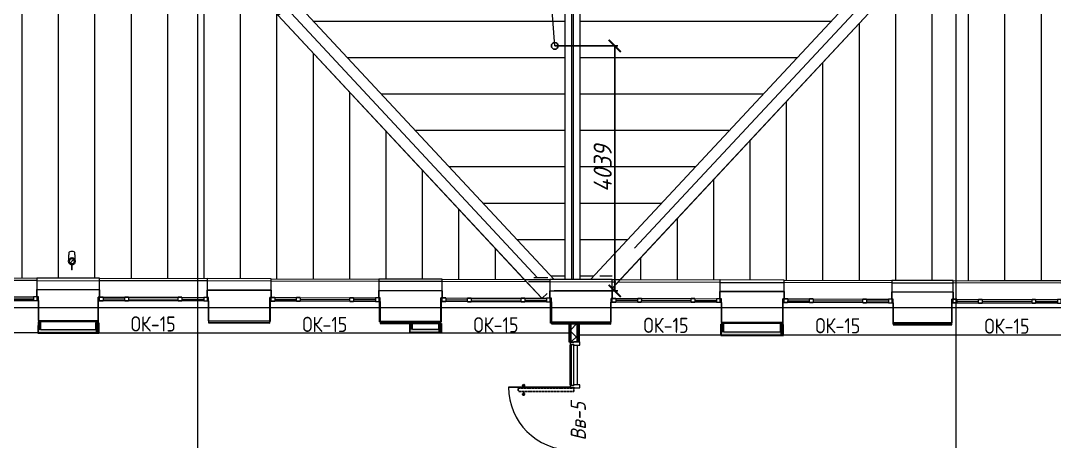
# Model space of a CAD drawing. Header units: millimetres. Extents: x -10178924 to 11692288, y -947381 to 58396.
# Drawn here: x 15131 to 32170, y -165853 to -158919 of the extents above; entities that cross this region are included whole.
import ezdxf
from ezdxf import colors
from ezdxf.entities.mleader import LeaderData, LeaderLine
from ezdxf.math import Vec2, Vec3

# ---------------------------------------------------------------- set-up
doc = ezdxf.new("R2010")
doc.units = ezdxf.units.MM
doc.linetypes.add('ADSK_Линия сетки', pattern=[25, 20, -2.5, 0, -2.5])
doc.linetypes.add('ADSK_Штриховая_ш3 п1_5', pattern=[4.5, 3, -1.5])
for name, color, linetype, lineweight in [('!К1', 32, 'Continuous', 30), ('_ Окна', 7, 'Continuous', 9), ('Витраж', 7, 'Continuous', 9), ('Выноски ВК', 7, 'Continuous', 0), ('Двери', 7, 'Continuous', 9), ('Крыша', 7, 'Continuous', 9), ('Крыша штриховка', 7, 'Continuous', 9), ('Марки', 7, 'Continuous', 20), ('Марки окон', 7, 'Continuous', 20), ('Обобщенные модели', 7, 'Continuous', 18), ('Ограждение', 7, 'Continuous', 9), ('Окна', 7, 'Continuous', 9), ('Оси', 253, 'Continuous', 9), ('Панели витража', 7, 'Continuous', 9), ('Перекрытие', 7, 'Continuous', 18), ('Стены внутренние', 7, 'Continuous', 18), ('Стены наружные', 7, 'Continuous', 18), ('Стены несущие', 7, 'Continuous', 30), ('Стены отделка', 7, 'Continuous', 30), ('Стены штриховка', 7, 'Continuous', 9), ('ШТРИХОВКА', 252, 'Continuous', 15)]:
    doc.layers.add(name, color=color, linetype=linetype, lineweight=lineweight)
doc.layers.add('Линии', color=7, linetype='Continuous', lineweight=9, true_color=0x00a600)
doc.styles.add('GOST Common_2', font='GOST_Common.ttf', dxfattribs={"width": 0.9, "height": 250})
doc.styles.add('GOST Common_B_I', font='', dxfattribs={"width": 0.9, "height": 250})
doc.styles.add('ISOCPEUR', font='isocpeui.ttf', dxfattribs={"width": 0.9})
doc.styles.add('PDF ISOCPEUR', font='isocpeur.ttf')
doc.styles.get('GOST Common_B_I').set_extended_font_data('GOST Common', italic=True, bold=True)
doc.dimstyles.new('ISOCPEUR М1_1', dxfattribs={"dimscale": 0, "dimtxt": 300, "dimasz": 200, "dimexe": 50, "dimexo": 0, "dimgap": 50, "dimtad": 1, "dimtoh": 1, "dimdec": 0, "dimzin": 0, "dimdsep": 46, "dimtxsty": 'ISOCPEUR', "dimblk": 'ARCHTICK', "dimcen": 0.09, "dimclrd": 256, "dimadec": 0, "dimazin": 0, "dimtfac": 1, "dimtdec": 0, "dimtofl": 0, "dimtmove": 0, "dimatfit": 3, "dimfxl": 10, "dimtolj": 1, "dimtzin": 0, "dimarcsym": 0})

# ---------------------------------------------------------------- blocks, each defined once
blk = doc.blocks.new('Системная панель - Стекло - 40мм-6453783-План 2-го этажа')
at = {"layer": 'Панели витража', "lineweight": 18}
for p, q in [((337.5, 40), (-337.5, 40)), ((-337.5, 40), (-337.5, 0)), ((-337.5, 0), (337.5, 0)), ((337.5, 0), (337.5, 40))]:
    blk.add_line(p, q, dxfattribs=at)
blk = doc.blocks.new('AC_ДверьВитражная_Двупольная_Алюминиевая - Остекленные-6453785-План 2-го этажа')
at = {"layer": 'Двери', "lineweight": 30}
for p, q in [((947.5, 0), (947.5, -860)), ((-947.5, 0), (-947.5, -1035))]:
    blk.add_line(p, q, dxfattribs=at)
at = {"layer": 'Двери'}
for centre, radius, start, end in [((-947.5, 0), 1035, 270, 0), ((947.5, 0), 860, 180, 270)]:
    blk.add_arc(centre, radius, start, end, dxfattribs=at)
blk = doc.blocks.new('Прямоугольный импост - Импост структурный с накладкой - 160мм-6453677-План 2-го этажа')
at = {"layer": 'Витраж', "lineweight": 18}
for p, q in [((-25, 0), (-25, 17)), ((-25, 17), (25, 17)), ((-15, 0), (-25, 0)), ((-15, -40), (-15, 0)), ((25, 0), (15, 0)), ((15, 0), (15, -40)), ((25, 17), (25, 0)), ((-25, -140), (-25, -40)), ((-25, -40), (-15, -40)), ((25, -140), (-25, -140)), ((15, -40), (25, -40)), ((25, -40), (25, -140))]:
    blk.add_line(p, q, dxfattribs=at)
blk = doc.blocks.new('Прямоугольный импост - Импост структурный с накладкой - 100мм-5579251-План 2-го этажа')
at = {"layer": 'Витраж'}
for p, q in [((24191, 11672), (24191, 12327)), ((24308, 11672), (24308, 12327))]:
    blk.add_line(p, q, dxfattribs=at)
blk = doc.blocks.new('Прямоугольный импост - Импост структурный с накладкой - 160мм-6453803-План 2-го этажа')
at = {"layer": 'Витраж', "lineweight": 18}
for p, q in [((0, 17), (-50, 17)), ((-50, 17), (-50, 0)), ((-50, 0), (-40, 0)), ((-40, 0), (-40, -40)), ((-10, -40), (-10, 0)), ((-10, 0), (0, 0)), ((0, 0), (0, 17)), ((-40, -40), (-50, -40)), ((-50, -40), (-50, -140)), ((-50, -140), (0, -140)), ((0, -40), (-10, -40)), ((0, -140), (0, -40))]:
    blk.add_line(p, q, dxfattribs=at)
blk = doc.blocks.new('окно трехпол с фрамугой - 1800 и 1820х2300_h___нов_ ок15-2116660-План 2-го этажа')
at = {"layer": '_ Окна', "lineweight": 18}
for p, q in [((-910, 75), (-910, 135)), ((-910, 135), (-830, 135)), ((-830, 75), (-910, 75)), ((-830, 135), (-830, 75)), ((-470, 75), (-470, 135)), ((-470, 135), (-410, 135)), ((-410, 75), (-470, 75)), ((-410, 135), (-410, 75)), ((410, 75), (410, 135)), ((410, 135), (470, 135)), ((470, 75), (410, 75)), ((470, 135), (470, 75)), ((830, 135), (830, 75)), ((910, 135), (830, 135)), ((830, 75), (910, 75)), ((910, 75), (910, 135))]:
    blk.add_line(p, q, dxfattribs=at)
at = {"layer": '_ Окна'}
for p, q in [((-890, 75), (-890, 135)), ((-830, 105), (-470, 105)), ((-410, 105), (410, 105)), ((470, 105), (830, 105)), ((890, 75), (890, 135))]:
    blk.add_line(p, q, dxfattribs=at)
at = {"layer": 'Окна'}
for p, q in [((-910, 135), (-910, 75)), ((-830, 135), (-910, 135)), ((-910, 75), (-830, 75)), ((-830, 135), (-470, 135)), ((-470, 75), (-830, 75)), ((-410, 135), (-470, 135)), ((-470, 75), (-410, 75)), ((-410, 135), (410, 135)), ((410, 75), (-410, 75)), ((470, 135), (410, 135)), ((410, 75), (470, 75)), ((470, 135), (830, 135)), ((830, 75), (470, 75)), ((910, 135), (830, 135)), ((830, 75), (910, 75)), ((910, 75), (910, 135))]:
    blk.add_line(p, q, dxfattribs=at)
blk = doc.blocks.new('Водосток - Тип 1 _карниз больше 490мм_-V27-План 2-го этажа')
at = {"layer": 'Обобщенные модели', "lineweight": 9}
h = blk.add_hatch(dxfattribs=at)
h.set_pattern_fill('FP_24', color=256, style=0, pattern_type=2)
h.set_pattern_definition([(45, (-15850, -13548.13), (-106.066, 106.066), [])])
h.paths.add_polyline_path([(125, 110), (138, 112), (150, 117), (160, 125), (168, 135), (173, 147), (175, 160), (173, 173), (168, 185), (160, 195), (150, 203), (138, 208), (125, 210), (112, 208), (100, 203), (90, 195), (82, 185), (77, 173), (75, 160), (77, 147), (82, 135), (90, 125), (103, 116), (112, 112)])
at = {"layer": 'Обобщенные модели'}
for p, q in [((75, 306), (75, 264)), ((175, 264), (175, 306)), ((120, 109), (120, 19)), ((130, 19), (120, 19)), ((130, 19), (130, 109))]:
    blk.add_line(p, q, dxfattribs=at)
at = {"layer": 'Обобщенные модели', "flags": 128}
for points in [[(75, 173), (75, 174), (75, 177), (75, 180), (75, 183), (75, 186), (75, 190), (75, 193), (75, 197), (75, 201), (75, 205), (75, 210), (75, 214), (75, 219), (75, 224), (75, 229), (75, 234), (75, 239), (75, 245), (75, 250), (75, 256), (75, 261), (75, 264)], [(175, 264), (175, 258), (175, 252), (175, 247), (175, 242), (175, 236), (175, 231), (175, 226), (175, 221), (175, 216), (175, 212), (175, 207), (175, 203), (175, 199), (175, 195), (175, 191), (175, 188), (175, 184), (175, 181), (175, 178), (175, 175), (175, 173)]]:
    blk.add_lwpolyline(points, dxfattribs=at)
at = {"layer": 'Обобщенные модели'}
for radius, start, end in [(52, 90, 270), (50, 167.1429, 168.9964), (50, 139.417, 143.7992), (50, 113.3059, 116.6617), (52, 270, 90), (50, 64.2857, 66.6941), (50, 36.2008, 40.583), (50, 11.0036, 12.8571), (50, 191.0036, 192.8571), (50, 216.2008, 220.583), (50, 243.3383, 246.6941), (50, 293.3059, 295.7143), (50, 319.417, 323.7992), (50, 347.1429, 348.9964)]:
    blk.add_arc((125, 160), radius, start, end, dxfattribs=at)
at = {"layer": 'Обобщенные модели', "lineweight": 40}
for start, end in [(90, 270), (270, 90)]:
    blk.add_arc((125, 160), 50, start, end, dxfattribs=at)
at = {"layer": 'Обобщенные модели'}
for start_param, end_param in [(4.712389, 6.283185), (3.141593, 4.712389)]:
    blk.add_ellipse((125, 306), major_axis=(-50, 0), ratio=0.309017, start_param=start_param, end_param=end_param, dxfattribs=at)
blk = doc.blocks.new('Ограждение - Ограждение-2966801-План 2-го этажа')
at = {"layer": 'Ограждение'}
for p, q in [((24101, 17874), (24101, 13407)), ((24209, 17874), (24209, 13407)), ((24243, 13407), (24243, 17874)), ((24351, 17874), (24351, 13406))]:
    blk.add_line(p, q, dxfattribs=at)
blk = doc.blocks.new('Ограждение - Ограждение-2968875-План 2-го этажа')
at = {"layer": 'Ограждение'}
for p, q in [((17554, 20941), (17707, 21039)), ((17707, 21039), (17708, 21040)), ((18508, 19786), (17707, 21039)), ((17708, 21040), (18498, 19803)), ((17401, 20844), (17402, 20844)), ((17401, 20844), (18859, 18563)), ((17402, 20844), (17554, 20941)), ((17402, 20844), (18866, 18555)), ((17554, 20941), (18307, 19763)), ((19288, 17892), (19368, 17766)), ((19290, 17892), (19369, 17767)), ((19503, 17892), (19508, 17884)), ((19531, 17884), (19540, 17892)), ((19752, 17884), (19745, 17892)), ((19747, 17892), (19754, 17884)), ((19368, 17766), (19422, 17804)), ((19369, 17767), (19368, 17766)), ((19368, 17765), (19369, 17766)), ((19368, 17765), (23430, 13409)), ((19369, 17766), (19516, 17872)), ((19516, 17872), (19369, 17767)), ((19369, 17766), (23721, 13098)), ((19514, 17874), (19516, 17872)), ((19516, 17872), (19519, 17874)), ((19516, 17872), (23651, 13437)), ((23927, 13407), (19761, 17874)), ((19763, 17874), (23928, 13407)), ((23430, 13408), (23720, 13098)), ((23810, 13175), (23728, 13098))]:
    blk.add_line(p, q, dxfattribs=at)
blk = doc.blocks.new('Ограждение - Ограждение-2969153-План 2-го этажа')
at = {"layer": 'Ограждение'}
for p, q in [((29789, 18987), (31300, 21014)), ((30914, 20801), (31154, 21123)), ((31155, 21122), (30916, 20801)), ((31154, 21123), (31155, 21122)), ((31155, 21122), (31300, 21014)), ((31300, 21014), (31445, 20906)), ((29183, 17874), (31445, 20906)), ((29184, 17873), (31446, 20906)), ((31445, 20906), (31446, 20906)), ((30862, 20729), (30355, 20050)), ((30363, 20063), (30862, 20731)), ((28698, 17884), (28705, 17892)), ((28707, 17892), (28700, 17884)), ((28948, 17884), (28955, 17892)), ((29087, 17947), (29183, 17873)), ((29183, 17874), (29088, 17947)), ((24522, 13406), (28689, 17874)), ((28691, 17874), (24524, 13406)), ((24883, 13262), (29183, 17873)), ((24883, 13259), (29184, 17872)), ((25252, 13922), (28939, 17874)), ((29172, 17882), (29184, 17873)), ((29184, 17873), (29183, 17874)), ((29183, 17873), (29184, 17872))]:
    blk.add_line(p, q, dxfattribs=at)
blk = doc.blocks.new('2 этаж')
at = {"layer": 'Крыша штриховка'}
h = blk.add_hatch(dxfattribs=at)
h.set_pattern_fill('FP_9', color=256, style=0, pattern_type=2)
h.set_pattern_definition([(270, (156.05, -140285.14), (600, 4e-14), [])])
h.paths.add_polyline_path([(32637, -109697), (37875, -109697), (37875, -109554), (37850, -109554), (37764, -102215), (37764, -102165), (37875, -102165), (37875, -102145), (31398, -102145), (31446, -102180), (30009, -104107), (30110, -104107), (30089, -104167), (29964, -104167), (29183, -105213), (29184, -105214), (25018, -109681), (30950, -109697), (32278, -109697)])
h.paths.add_polyline_path([(10875, -109684), (10875, -109684), (10841, -109684)])
h.paths.add_polyline_path([(23415, -109677), (23396, -109649), (23403, -109649), (19368, -105320), (19370, -105319), (19368, -105320), (19288, -105194), (18890, -105194), (18418, -103833), (17401, -102242), (17554, -102145), (10815, -102145), (10815, -102203), (10925, -102203), (10925, -109623), (10875, -109623), (10875, -109644), (23215, -109677)])
h.paths.add_polyline_path([(32738, -109519), (32735, -109519), (32735, -109428), (32718, -109425), (32699, -109409), (32689, -109389), (32690, -109232), (32693, -109227), (32697, -109224), (32708, -109220), (32723, -109217), (32740, -109216), (32765, -109218), (32778, -109222), (32786, -109226), (32788, -109228), (32790, -109232), (32790, -109391), (32779, -109411), (32761, -109425), (32745, -109430), (32744, -109519), (32739, -109519)])
h.paths.add_polyline_path([(15975, -109519), (15970, -109519), (15969, -109428), (15952, -109425), (15934, -109409), (15924, -109389), (15925, -109232), (15928, -109227), (15932, -109224), (15943, -109220), (15958, -109217), (15975, -109216), (16000, -109218), (16013, -109222), (16021, -109226), (16023, -109228), (16025, -109232), (16025, -109391), (16014, -109411), (15996, -109425), (15980, -109430), (15979, -109519), (15976, -109519)])
h = blk.add_hatch(dxfattribs=at)
h.set_pattern_fill('FP_17', color=256, style=0, pattern_type=2)
h.set_pattern_definition([(0, (-6205.5, -140925.8), (0, 600), [])])
h.paths.add_polyline_path([(24101, -109679), (24101, -105211), (19763, -105211), (23928, -109678), (24001, -109679)])
h.paths.add_polyline_path([(23856, -109678), (23819, -109649), (23591, -109650), (23614, -109678), (23799, -109678)])
h.paths.add_polyline_path([(23430, -109677), (23403, -109649), (23396, -109650), (23415, -109677)])
h = blk.add_hatch(dxfattribs=at)
h.set_pattern_fill('FP_18', color=256, style=0, pattern_type=2)
h.set_pattern_definition([(180, (-5840.74, -140925.8), (-7e-14, -600), [])])
h.paths.add_polyline_path([(24832, -109681), (25252, -109164), (24604, -109680), (24786, -109681)])
h.paths.add_polyline_path([(24522, -109680), (28689, -105211), (24351, -105211), (24351, -109680), (24453, -109680)])
at = {"layer": 'Стены внутренние'}
for points in [[(15424, -110510), (15464, -110510), (15464, -110388), (15424, -110388)], [(16407, -110550), (16407, -110391), (16367, -110391), (16367, -110550)], [(21552, -110506), (21592, -110506), (21592, -110393), (21552, -110393)], [(22057, -110546), (22057, -110393), (22017, -110393), (22017, -110546)], [(26682, -110549), (26722, -110549), (26722, -110408), (26682, -110408)], [(27692, -110589), (27692, -110408), (27652, -110408), (27652, -110589)], [(15887, -110550), (16367, -110550), (16367, -110510), (15424, -110510), (15424, -110550)], [(22017, -110546), (22017, -110506), (21552, -110506), (21552, -110546), (21645, -110546)], [(27403, -110589), (27652, -110589), (27652, -110549), (26682, -110549), (26682, -110589)]]:
    blk.add_hatch(color=256, dxfattribs=at).paths.add_polyline_path(points)
at = {"layer": 'Стены внутренние', "lineweight": 9}
h = blk.add_hatch(dxfattribs=at)
h.set_pattern_fill('FP_4', color=256, style=0, pattern_type=2)
h.set_pattern_definition([(45, (0, -123085.82), (-106.066, 106.066), []), (135, (0, -123085.82), (-106.066, -106.066), [])])
h.paths.add_polyline_path([(24262, -110709), (24303, -110709), (24303, -110409), (24203, -110409), (24203, -110709)])
at = {"layer": 'Крыша'}
for p, q in [((23403, -109649), (23396, -109649)), ((23819, -109649), (23591, -109649)), ((23799, -109678), (23856, -109678)), ((30950, -109697), (37875, -109697))]:
    blk.add_line(p, q, dxfattribs=at)
at = {"layer": 'Линии', "color": 7, "linetype": 'ADSK_Штриховая_ш3 п1_5', "lineweight": 30}
for p, q in [((23427, -111473), (23422, -111428)), ((23335, -111526), (23334, -111473)), ((23334, -111473), (24248, -111473)), ((24248, -111526), (23335, -111526)), ((23427, -111525), (23422, -111570)), ((24248, -111473), (24248, -111526))]:
    blk.add_line(p, q, dxfattribs=at)
for centre in [(23422, -111428), (23422, -111570)]:
    blk.add_circle(centre, 17, dxfattribs=at)
at = {"layer": 'Оси', "color": 252, "linetype": 'ADSK_Линия сетки'}
for p, q in [((18050, -128115), (18050, -101978)), ((30550, -128115), (30550, -101978)), ((-10115, -110141), (56005, -110141))]:
    blk.add_line(p, q, dxfattribs=at)
at = {"layer": 'Перекрытие'}
for p, q in [((15424, -110031), (13605, -110031)), ((16409, -110048), (16409, -110391)), ((17404, -110031), (16410, -110031)), ((18229, -110051), (18229, -110033)), ((19245, -110036), (19245, -110371)), ((21045, -110376), (21045, -110041)), ((22065, -110044), (22065, -110376)), ((23865, -110398), (23865, -110048)), ((27697, -110058), (27697, -110420)), ((29512, -110410), (29512, -110063)), ((32062, -110070), (30482, -110070)), ((15425, -110388), (15425, -110376)), ((16408, -110389), (16408, -110391)), ((19245, -110371), (19238, -110371)), ((21058, -110376), (21045, -110376)), ((22065, -110376), (22059, -110376)), ((23879, -110398), (23865, -110398)), ((26683, -110408), (26683, -110406)), ((29514, -110410), (29512, -110410)), ((13609, -110550), (15413, -110550)), ((16419, -110556), (21540, -110556)), ((22069, -110556), (24166, -110556)), ((24340, -110589), (26670, -110589)), ((27704, -110589), (32290, -110589))]:
    blk.add_line(p, q, dxfattribs=at)
at = {"layer": 'Стены внутренние'}
blk.add_line((27697, -110408), (27694, -110408), dxfattribs=at)
at = {"layer": 'Стены наружные'}
for p, q in [((13625, -109651), (15400, -109656)), ((15400, -109696), (13625, -109691)), ((16430, -109659), (18205, -109663)), ((18205, -109703), (16430, -109699)), ((19259, -109666), (21034, -109671)), ((21034, -109711), (19259, -109706)), ((22080, -109674), (23430, -109677)), ((23467, -109717), (22080, -109714)), ((23439, -109677), (23799, -109678)), ((23844, -109718), (23503, -109717)), ((24883, -109681), (25006, -109681)), ((24943, -109721), (24883, -109721)), ((26658, -109726), (24981, -109721)), ((25019, -109681), (26658, -109686)), ((27715, -109688), (29490, -109693)), ((29490, -109733), (27715, -109728)), ((30503, -109696), (32278, -109700)), ((32278, -109740), (30503, -109736)), ((16409, -110389), (16409, -110391)), ((27694, -110418), (27694, -110420))]:
    blk.add_line(p, q, dxfattribs=at)
at = {"layer": 'Стены несущие'}
for p, q in [((16430, -109849), (15400, -109846)), ((15400, -109846), (15400, -109966)), ((15403, -109846), (16430, -109849)), ((16430, -109969), (16430, -109849)), ((19259, -109856), (18205, -109853)), ((18205, -109853), (18205, -109973)), ((18206, -109853), (19259, -109856)), ((19259, -109976), (19259, -109856)), ((21034, -109861), (21034, -109981)), ((21036, -109861), (21034, -109861)), ((22080, -109864), (21036, -109861)), ((21036, -109861), (22080, -109864)), ((22080, -109984), (22080, -109864)), ((23855, -109868), (23855, -109988)), ((23856, -109868), (23855, -109868)), ((24883, -109871), (23856, -109868)), ((23856, -109868), (24883, -109871)), ((24883, -109991), (24883, -109871)), ((27715, -109878), (26658, -109876)), ((26658, -109876), (26658, -109996)), ((26661, -109876), (27715, -109878)), ((27715, -109998), (27715, -109878)), ((29490, -109883), (29490, -110003)), ((29491, -109883), (29490, -109883)), ((30503, -109886), (29491, -109883)), ((29491, -109883), (30503, -109886)), ((30503, -110006), (30503, -109886)), ((15424, -110026), (15424, -110356)), ((16409, -110359), (16410, -110029)), ((18230, -110033), (18229, -110363)), ((19238, -110366), (19238, -110036)), ((21058, -110041), (21058, -110371)), ((22059, -110374), (22059, -110044)), ((23879, -110048), (23879, -110378)), ((24862, -110381), (24862, -110051)), ((26682, -110056), (26682, -110386)), ((27694, -110388), (27694, -110058)), ((29514, -110063), (29514, -110393)), ((30482, -110396), (30482, -110066)), ((15424, -110356), (16409, -110359)), ((16409, -110359), (15424, -110356)), ((18229, -110363), (19238, -110366)), ((19238, -110366), (18229, -110363)), ((21058, -110371), (22059, -110374)), ((22059, -110374), (21058, -110371)), ((23879, -110378), (24862, -110381)), ((24862, -110381), (23879, -110378)), ((26682, -110386), (27694, -110388)), ((27694, -110388), (26682, -110386)), ((29514, -110393), (30482, -110396)), ((30482, -110396), (29514, -110393))]:
    blk.add_line(p, q, dxfattribs=at)
at = {"layer": 'Стены отделка', "lineweight": 9}
for p, q in [((16430, -109659), (15400, -109656)), ((15400, -109656), (15400, -109696)), ((15400, -109696), (15400, -109846)), ((15400, -109696), (16430, -109699)), ((16430, -109699), (16430, -109659)), ((16430, -109849), (16430, -109699)), ((19259, -109666), (18205, -109663)), ((18205, -109663), (18205, -109853)), ((19259, -109706), (18205, -109703)), ((19259, -109706), (19259, -109666)), ((19259, -109856), (19259, -109706)), ((21036, -109671), (21034, -109671)), ((21034, -109671), (21034, -109711)), ((21034, -109711), (21034, -109711)), ((22080, -109714), (21034, -109711)), ((21034, -109711), (21034, -109861)), ((22080, -109674), (21036, -109671)), ((22080, -109864), (22080, -109674)), ((23856, -109678), (23855, -109678)), ((23855, -109678), (23855, -109718)), ((24883, -109721), (23855, -109718)), ((23855, -109718), (23855, -109868)), ((24883, -109681), (23856, -109678)), ((24883, -109721), (24883, -109681)), ((24883, -109871), (24883, -109721)), ((26658, -109686), (26658, -109876)), ((26661, -109686), (26658, -109686)), ((26658, -109726), (27715, -109728)), ((27715, -109688), (26661, -109686)), ((27715, -109728), (27715, -109688)), ((27715, -109878), (27715, -109728)), ((30503, -109696), (29490, -109693)), ((29490, -109693), (29490, -109733)), ((30503, -109886), (30503, -109696)), ((15400, -109846), (15403, -109846)), ((18205, -109853), (18206, -109853)), ((21034, -109861), (21036, -109861)), ((23855, -109868), (23856, -109868)), ((26658, -109876), (26661, -109876)), ((29490, -109733), (29490, -109883)), ((29490, -109733), (30503, -109736)), ((29490, -109883), (29491, -109883)), ((15424, -110356), (15423, -110436)), ((16409, -110379), (15424, -110376)), ((15424, -110550), (15424, -110376)), ((15424, -110376), (15424, -110376)), ((15464, -110388), (15424, -110388)), ((15464, -110510), (15464, -110388)), ((16367, -110391), (16367, -110510)), ((16407, -110391), (16367, -110391)), ((16407, -110379), (16407, -110550)), ((16409, -110391), (16409, -110359)), ((16419, -110391), (16409, -110391)), ((16419, -110562), (16419, -110391)), ((18229, -110363), (18229, -110395)), ((18229, -110383), (19238, -110386)), ((18229, -110395), (19238, -110398)), ((19238, -110398), (19238, -110366)), ((21058, -110371), (21058, -110403)), ((22059, -110394), (21058, -110391)), ((21058, -110403), (21540, -110404)), ((21540, -110404), (21540, -110556)), ((21592, -110393), (21552, -110393)), ((21552, -110546), (21552, -110393)), ((21552, -110404), (22069, -110406)), ((21592, -110506), (21592, -110393)), ((22017, -110393), (22017, -110506)), ((22057, -110393), (22017, -110393)), ((22057, -110393), (22057, -110546)), ((22059, -110406), (22059, -110374)), ((22069, -110556), (22069, -110406)), ((23879, -110378), (23879, -110410)), ((24862, -110401), (23879, -110398)), ((23879, -110410), (24862, -110413)), ((24178, -110398), (24166, -110398)), ((24166, -110398), (24166, -110399)), ((24178, -110398), (24178, -110709)), ((24328, -110409), (24178, -110409)), ((24328, -110709), (24328, -110409)), ((24862, -110413), (24862, -110381)), ((26682, -110386), (26682, -110418)), ((27694, -110408), (26682, -110406)), ((26682, -110406), (26682, -110406)), ((26682, -110589), (26682, -110406)), ((26722, -110408), (26682, -110408)), ((26722, -110549), (26722, -110408)), ((27652, -110408), (27652, -110549)), ((27692, -110408), (27652, -110408)), ((27692, -110408), (27692, -110589)), ((27694, -110420), (27694, -110388)), ((29514, -110393), (29514, -110425)), ((30482, -110428), (30482, -110396)), ((15423, -110436), (15412, -110436)), ((15412, -110436), (15412, -110560)), ((15414, -110562), (16417, -110562)), ((15424, -110550), (16407, -110550)), ((16367, -110510), (15464, -110510)), ((21542, -110558), (22067, -110558)), ((21552, -110546), (22057, -110546)), ((22017, -110506), (21592, -110506)), ((24166, -110411), (24166, -110709)), ((24340, -110423), (24328, -110423)), ((24340, -110709), (24340, -110423)), ((26670, -110418), (26670, -110599)), ((26682, -110418), (26670, -110418)), ((27652, -110549), (26722, -110549)), ((27704, -110420), (27694, -110420)), ((27704, -110599), (27704, -110420)), ((29514, -110413), (30482, -110416)), ((29514, -110425), (30482, -110428)), ((24166, -110709), (24340, -110709)), ((26672, -110601), (27702, -110601)), ((26682, -110589), (27692, -110589))]:
    blk.add_line(p, q, dxfattribs=at)
at = {"layer": 'Стены штриховка'}
for p, q in [((16417, -110391), (16417, -110562)), ((18229, -110393), (19238, -110396)), ((21058, -110401), (22059, -110404)), ((21552, -110404), (21542, -110404)), ((21542, -110404), (21542, -110558)), ((22067, -110406), (22067, -110558)), ((23879, -110408), (24862, -110411)), ((24166, -110409), (24166, -110399)), ((24168, -110398), (24168, -110709)), ((24203, -110709), (24203, -110409)), ((24303, -110709), (24303, -110409)), ((15412, -110560), (16419, -110560)), ((15412, -110560), (15412, -110562)), ((15412, -110562), (15414, -110562)), ((15414, -110436), (15414, -110562)), ((16417, -110562), (16419, -110562)), ((22069, -110556), (21540, -110556)), ((21540, -110556), (21540, -110558)), ((21540, -110558), (21542, -110558)), ((22067, -110558), (22069, -110558)), ((22069, -110558), (22069, -110556)), ((24338, -110423), (24338, -110709)), ((26672, -110601), (26672, -110418)), ((27702, -110420), (27702, -110601)), ((29514, -110423), (30482, -110426)), ((27704, -110599), (26670, -110599)), ((26670, -110599), (26670, -110601)), ((26670, -110601), (26672, -110601)), ((27702, -110601), (27704, -110601)), ((27704, -110601), (27704, -110599))]:
    blk.add_line(p, q, dxfattribs=at)
at = {"layer": 'Витраж', "rotation": 90}
blk.add_blockref('Прямоугольный импост - Импост структурный с накладкой - 160мм-6453803-План 2-го этажа', (24208, -110709), dxfattribs=at)
at = {"layer": 'Витраж'}
blk.add_blockref('Прямоугольный импост - Импост структурный с накладкой - 100мм-5579251-План 2-го этажа', (0, -123086), dxfattribs=at)
at = {"layer": 'Витраж', "extrusion": (0, 0, -1), "rotation": 270}
blk.add_blockref('Прямоугольный импост - Импост структурный с накладкой - 160мм-6453677-План 2-го этажа', (-24208, -111439), dxfattribs=at)
at = {"layer": 'Двери', "color": 8, "true_color": 0x7f7f7f, "rotation": 270}
blk.add_blockref('AC_ДверьВитражная_Двупольная_Алюминиевая - Остекленные-6453785-План 2-го этажа', (24208, -112401), dxfattribs=at)
at = {"layer": 'Обобщенные модели'}
blk.add_blockref('Водосток - Тип 1 _карниз больше 490мм_-V27-План 2-го этажа', (15850, -109538), dxfattribs=at)
at = {"layer": 'Ограждение'}
for name in ['Ограждение - Ограждение-2968875-План 2-го этажа', 'Ограждение - Ограждение-2969153-План 2-го этажа', 'Ограждение - Ограждение-2966801-План 2-го этажа']:
    blk.add_blockref(name, (0, -123086), dxfattribs=at)
at = {"layer": 'Окна', "rotation": 359.8491625167525}
for p in [(14514, -110099), (17319, -110106), (20148, -110114), (22969, -110121), (25772, -110128), (28604, -110136), (31392, -110143)]:
    blk.add_blockref('окно трехпол с фрамугой - 1800 и 1820х2300_h___нов_ ок15-2116660-План 2-го этажа', p, dxfattribs=at)
at = {"layer": 'Панели витража', "rotation": 270}
blk.add_blockref('Системная панель - Стекло - 40мм-6453783-План 2-го этажа', (24208, -111086), dxfattribs=at)
at = {"layer": 'Марки', "lineweight": 9, "insert": (24323, -112016), "char_height": 250, "width": 696.6, "attachment_point": 5, "rotation": 90, "line_spacing_factor": 1.022766, "style": 'GOST Common_B_I'}
blk.add_mtext('\\pxqc,t4.572,9.144,13.716,18.288,22.86,27.432,32.004,36.576,41.148,45.72,50.292,54.864,59.436,64.008,68.58,73.152,77.724,82.296,86.868,91.44,96.012,100.584,105.156,109.728,114.3,118.872,123.444,128.016,132.588,137.16,141.732,146.304;{Вв-5}', dxfattribs=at)
at = {"layer": 'Марки окон', "lineweight": 9, "char_height": 250, "width": 797.4, "attachment_point": 5, "rotation": 359.8492, "line_spacing_factor": 1.022766, "style": 'GOST Common_2'}
for insert in [(17316, -110412), (20145, -110420), (22966, -110427), (25769, -110435), (28601, -110442), (31389, -110449)]:
    blk.add_mtext('\\pxqc,t1.8,3.6,5.4,7.2,9,10.8,12.6,14.4,16.2,18,19.8,21.6,23.4,25.2,27,28.8,30.6,32.4,34.2,36,37.8,39.6,41.4,43.2,45,46.8,48.6,50.4,52.2,54,55.8,57.6;{ОК-15}', dxfattribs=dict(at, insert=insert))
blk = doc.blocks.new('_None')
blk = doc.blocks.new('_ArchTick')
at = {"color": 0, "linetype": 'ByBlock', "const_width": 0.15}
blk.add_lwpolyline([(-0.5, -0.5), (0.5, 0.5)], dxfattribs=at)
blk = doc.blocks.new('*D2756')
at = {"layer": '!К1', "color": 0, "lineweight": -2, "transparency": 16777216}
for p, q in [((23935, -159336), (24975, -159336)), ((23923, -163375), (24975, -163375))]:
    blk.add_line(p, q, dxfattribs=at)
at = {"layer": '!К1', "lineweight": -2, "transparency": 16777216}
blk.add_line((24925, -159336), (24925, -163375), dxfattribs=at)
at = {"layer": 'Defpoints', "color": 0, "transparency": 16777216}
for p in [(23935, -159336), (23923, -163375), (24925, -163375)]:
    blk.add_point(p, dxfattribs=at)
at = {"layer": '!К1', "lineweight": -2, "transparency": 16777216, "xscale": 200, "yscale": 200, "zscale": 200}
for p, rotation in [((24925, -159336), 90), ((24925, -163375), 270)]:
    blk.add_blockref('_ArchTick', p, dxfattribs=dict(at, rotation=rotation))
at = {"layer": '!К1', "color": 0, "transparency": 16777216, "insert": (24725, -161355), "char_height": 300, "attachment_point": 5, "rotation": 90, "style": 'ISOCPEUR'}
blk.add_mtext('\\A1;4039', dxfattribs=at)

msp = doc.modelspace()

# ---------------------------------------------------------------- linework, layer by layer
at = {"layer": '!К1'}
msp.add_circle((23934.7, -159335.6), 55, dxfattribs=at)

# ---------------------------------------------------------------- block references
at = {"layer": 'ШТРИХОВКА'}
msp.add_blockref('2 этаж', (0, -53506.6), dxfattribs=at)

# ---------------------------------------------------------------- dimensions: what is measured, and where the dimension line sits
at = {"layer": '!К1'}
dim = msp.add_linear_dim(base=(24924.6, -163375), p1=(23934.7, -159335.6), p2=(23923.5, -163375), angle=90, dimstyle='ISOCPEUR М1_1', override={"dimscale": 1}, dxfattribs=at)
dim.commit()
dim.dimension.update_dxf_attribs({"geometry": '*D2756', "text_midpoint": (24724.6, -161355.3)})

# ---------------------------------------------------------------- leaders
at = {"layer": 'Выноски ВК', "ltscale": 50}
ml = msp.add_multileader_mtext('Standard', dxfattribs=at)
ml.set_content('Фановый стояк %%C110', color=256, style='PDF ISOCPEUR')
ml.set_leader_properties(color=256, linetype='ByLayer', lineweight=-1)
ml.set_arrow_properties(name='NONE')
ml.build(insert=Vec2(0, 0))
ml.multileader.update_dxf_attribs({"text_left_attachment_type": 6, "text_right_attachment_type": 6, "dogleg_length": 100, "arrow_head_size": 300})
ctx = ml.context
ctx.base_point, ctx.char_height, ctx.arrow_head_size, ctx.landing_gap_size, ctx.plane_origin = Vec3(20999.1, -154873.4), 200, 300, 0, Vec3(15915.7, -151952.9)
ctx.left_attachment, ctx.right_attachment = 6, 6
notes = []
notes.append((ctx, [(1, (1, 1, 0), (23619.1, -154873.4), (-1, 0), 100, [(1, [(23934.7, -159335.6)], 0, [])])]))
ctx.mtext.insert, ctx.mtext.flow_direction = Vec3(20999.1, -154633.4), 5
for ctx, leaders in notes:
    for number, flags, end, landing, length, lines in leaders:
        leader = LeaderData()
        leader.index, (leader.has_last_leader_line, leader.has_dogleg_vector, leader.attachment_direction) = number, flags
        leader.last_leader_point, leader.dogleg_vector, leader.dogleg_length = Vec3(end), Vec3(landing), length
        for number, points, colour, breaks in lines:
            line = LeaderLine()
            line.index, line.vertices, line.color, line.breaks = number, Vec3.list(points), colors.encode_raw_color(colour), breaks
            leader.lines.append(line)
        ctx.leaders.append(leader)

doc.saveas('drawing.dxf')
